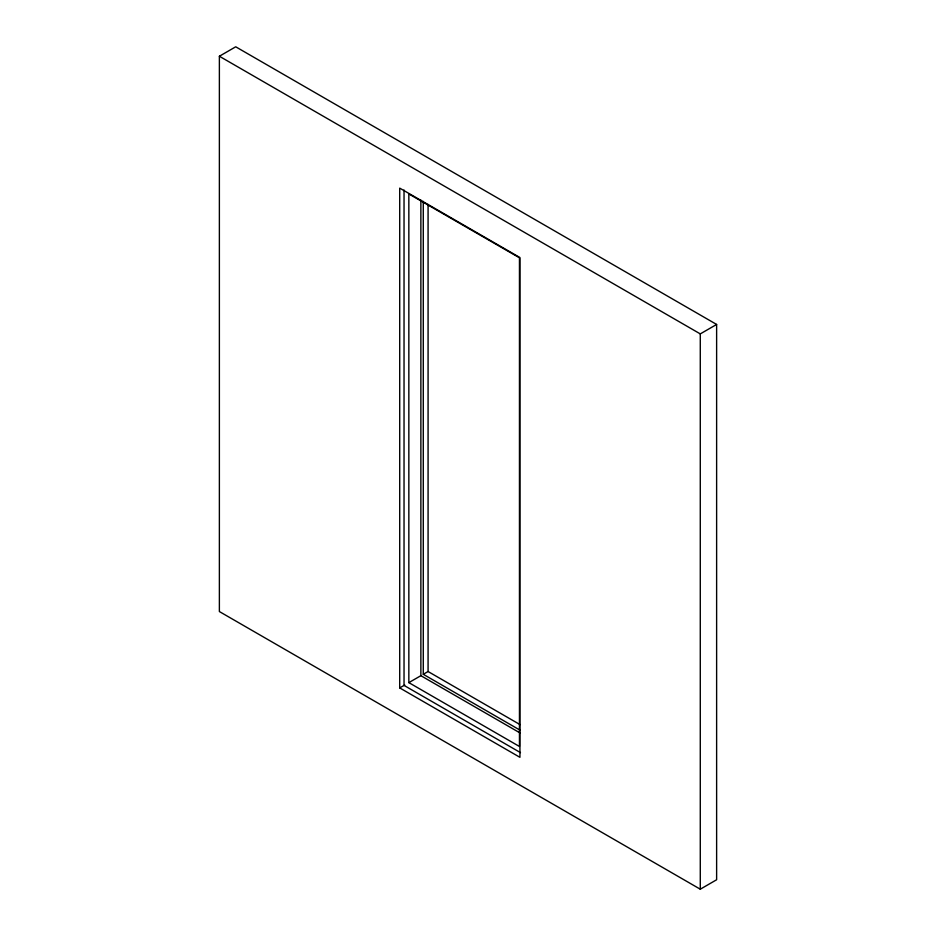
<?xml version="1.0" encoding="UTF-8"?>
<svg xmlns="http://www.w3.org/2000/svg" width="936" height="936" viewBox="0 0 936 936"><rect width="100%" height="100%" fill="white"/><g stroke="black" fill="none" stroke-linecap="round" stroke-linejoin="round"><path stroke-width="1.4" d="M219.375 56.242L235.72 46.8L716.625 324.453L716.625 879.758L700.28 889.2L219.375 611.547L219.375 56.242L700.28 333.895L716.625 324.453M399.707 687.902L519.936 757.318L519.936 257.54L399.707 188.124L399.707 687.902L404.738 685M408.845 682.625L519.457 746.483L519.457 257.809L408.845 193.951L408.845 682.625L420.872 675.687L520.17 733.017M423.271 201.392L423.271 674.294L428.08 671.522L520.03 724.604M423.271 674.294L520.264 730.291M520.475 752.626L404.036 685.409L404.036 190.008M700.28 333.895L700.28 889.2M428.08 204.457L428.08 671.522M420.872 200.14L420.872 675.687"/></g></svg>
